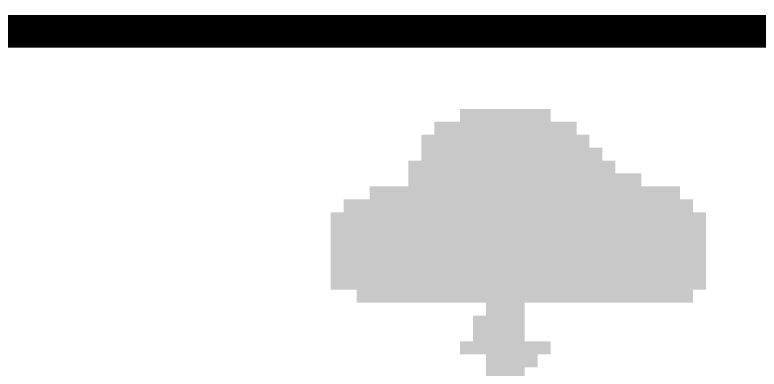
# Model space of a CAD drawing. Extents: x -27.9 to 58.7, y -19.6 to 25.5.
# Drawn here: x 10.95 to 16.71, y 22.78 to 25.53 of the extents above; entities that cross this region are included whole.
import ezdxf

# ---------------------------------------------------------------- set-up
doc = ezdxf.new("R2010")
doc.units = 0
for name, color, linetype in [('1', 12, 'CONTINUOUS'), ('16', 53, 'CONTINUOUS'), ('20', 53, 'CONTINUOUS'), ('21', 41, 'CONTINUOUS')]:
    doc.layers.add(name, color=color, linetype=linetype)

# ---------------------------------------------------------------- blocks, each defined once
blk = doc.blocks.new('RECT')
blk.add_solid([(-0.5, -0.5), (0.5, -0.5), (-0.5, 0.5), (0.5, 0.5)])

msp = doc.modelspace()

# ---------------------------------------------------------------- linework, layer by layer
at = {"layer": '1', "const_width": 0.254}
msp.add_lwpolyline([(0, 25.4), (17.6276, 25.4)], dxfattribs=at)
at = {"layer": '16', "const_width": 0.254}
msp.add_lwpolyline([(0, 25.4), (17.6276, 25.4)], dxfattribs=at)
at = {"layer": '20', "const_width": 0.2032}
msp.add_lwpolyline([(25.4, 25.4), (0, 25.4)], dxfattribs=at)

# ---------------------------------------------------------------- block references
at = {"layer": '21', "yscale": 0.1}
for p, xscale in [((14.745, 24.749), 0.7), ((14.745, 24.649), 1.1), ((14.745, 24.549), 1.3), ((14.795, 24.449), 1.4), ((14.795, 24.349), 1.6), ((14.895, 24.249), 1.8), ((14.895, 24.149), 2.4), ((14.845, 24.049), 2.7), ((14.845, 23.949), 2.9), ((14.845, 23.849), 2.9), ((14.845, 23.749), 2.9), ((14.845, 23.649), 2.9), ((14.845, 23.549), 2.9), ((14.845, 23.449), 2.9), ((14.895, 23.349), 2.6), ((14.745, 23.249), 0.3), ((14.695, 23.149), 0.4), ((14.695, 23.049), 0.4), ((14.745, 22.949), 0.7), ((14.795, 22.849), 0.4), ((14.745, 22.749), 0.3)]:
    msp.add_blockref('RECT', p, dxfattribs=dict(at, xscale=xscale))

doc.saveas('drawing.dxf')
